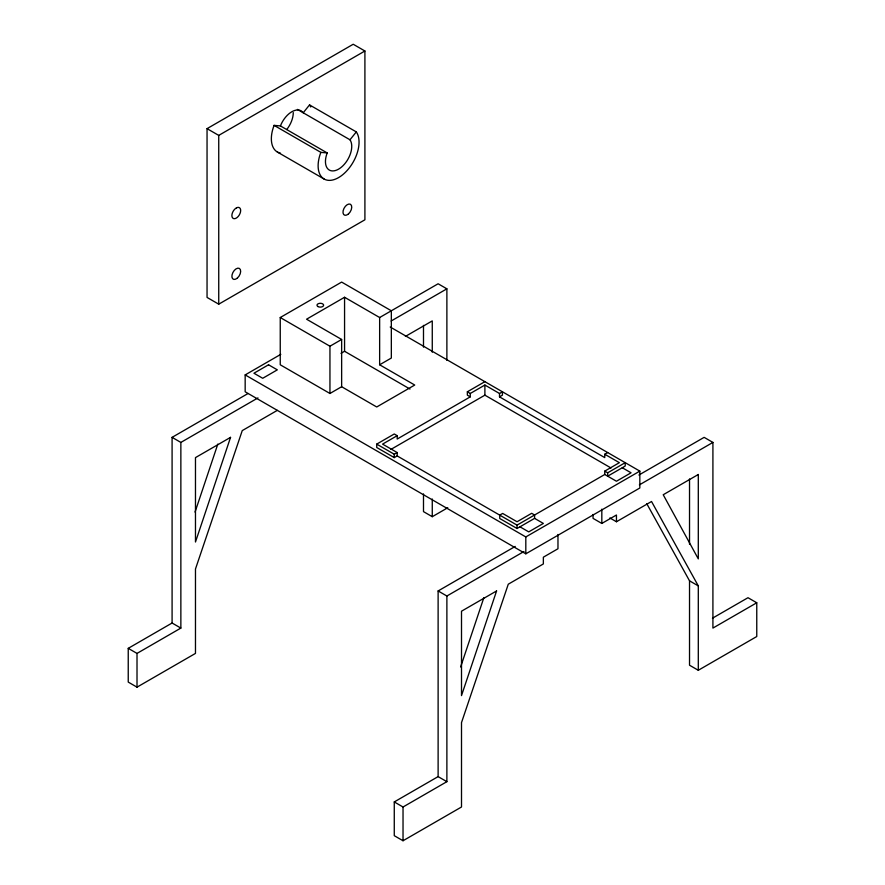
<?xml version="1.0" encoding="UTF-8"?>
<svg xmlns="http://www.w3.org/2000/svg" width="885" height="885" viewBox="0 0 885 885"><rect width="100%" height="100%" fill="white"/><g stroke="black" fill="none" stroke-linecap="round" stroke-linejoin="round"><path stroke-width="1.33" d="M195.032 512.094L217.832 444.071M460.62 666.991L483.863 597.663M274.096 125.371L320.868 152.375A28.939 16.704 -60 0 0 338.59 177.586A28.939 16.704 -60 0 0 356.312 131.909L309.54 104.906L303.212 112.782A18.607 10.742 -60 0 0 280.423 125.936L274.096 125.371A28.939 16.704 -60 0 0 280.457 153.16M280.423 125.936L327.207 152.939A18.607 10.742 -60 0 0 338.59 169.146A18.607 10.742 -60 0 0 349.984 139.786L356.312 131.909M207.046 128.646L353.215 44.25L364.908 50.998L364.908 219.79L218.739 304.174L207.046 297.426L207.046 128.646L218.739 135.394L364.908 50.998M341.643 386.723L329.95 393.482L280.246 364.786L280.246 317.527L341.643 282.083L391.336 310.779L391.336 358.038L379.643 364.786L379.643 317.527L344.564 297.272L306.564 319.208L341.643 339.464L341.643 386.723L376.722 406.978L414.733 385.041L379.643 364.786M390.23 327.019L639.833 471.119L639.833 488L525.812 553.822L245.167 391.79L245.167 374.908L280.799 354.343M277.326 410.352L242.247 430.608L195.474 569.011L195.474 653.407L137.009 687.158L128.237 682.092L128.237 648.34L172.088 623.018L172.088 437.356L248.01 393.526M280.246 317.527L329.95 346.223L341.643 339.464M379.643 317.527L438.119 283.775L446.881 288.831L446.881 360.35M172.088 437.356L180.861 442.423L257.966 397.907M391.126 321.023L446.881 288.831M341.002 353.336L344.564 351.279L409.976 389.046M405.374 336.433L432.267 320.901L432.267 352.208M622.288 467.745L631.06 472.8L616.447 481.241L604.754 474.493L517.05 525.126L397.188 455.93L394.267 457.611L376.722 447.489L376.722 444.115L394.267 433.982L397.188 435.674L397.188 439.048L470.267 396.856L470.267 393.482L484.891 385.041L499.505 393.482L502.426 391.79L502.426 395.164L499.505 396.856L499.505 393.482M470.267 396.856L467.346 395.164L467.346 391.79L484.891 381.667M397.188 435.674L382.574 444.115L397.188 452.556L397.188 455.93M390.893 449.425L484.891 395.164L611.037 467.999M376.722 444.115L394.267 454.237L397.188 452.556M128.237 648.34L137.009 653.407L180.861 628.084L180.861 442.423M423.495 493.93L423.495 511.63L432.267 516.696L447.777 507.736M499.505 396.856L604.754 457.611L604.754 454.237L607.674 452.556M604.754 474.493L604.754 471.119L619.367 462.678L604.754 454.237M607.674 472.8L625.208 462.678L625.208 466.052L607.674 476.185L607.674 472.8L604.754 471.119M534.584 518.378L534.584 515.004L531.664 513.311L517.05 521.752L502.658 513.444L499.726 515.125L499.726 518.499L517.05 528.5L534.584 518.378L543.357 523.433L528.743 531.874L519.971 526.818M245.167 374.908L525.812 536.941L639.833 471.119M557.97 534.474L557.97 548.755L543.357 557.196L543.357 563.944L508.278 584.2L461.505 722.603L461.505 806.998L403.029 840.75L394.267 835.683L394.267 801.932L438.119 776.61L438.119 590.948L515.225 546.432M638.893 475.035L704.139 437.356L712.912 442.423L712.912 628.084L756.764 602.774L756.764 636.525L698.298 670.277L689.526 665.221L689.526 580.825L646.758 503.665M438.119 590.948L446.881 596.014L523.997 551.499M639.368 484.891L712.912 442.423M593.05 514.484L593.05 518.378L601.822 523.444L616.447 515.004L616.447 521.752L609.865 517.957M616.447 521.752L651.526 501.496L698.298 585.892L698.298 670.277M712.436 618.228L747.991 597.707L756.764 602.774M394.267 801.932L403.029 806.998L446.881 781.676L446.881 596.014M320.868 152.375L327.207 152.939M297.371 109.408L349.984 139.786M277.348 152.021L324.12 179.024M467.346 391.79L470.267 393.482M689.526 580.825L698.298 585.892M172.088 623.018L180.861 628.084M438.119 776.61L446.881 781.676M689.526 478.962L689.526 544.297M601.822 509.163L601.822 523.444M525.812 536.941L525.812 553.822M517.05 525.126L517.05 528.5M484.891 385.041L484.891 395.164M432.267 498.996L432.267 516.696M423.495 325.37L423.495 347.141M403.029 806.998L403.029 840.75M394.267 454.237L394.267 457.611M344.564 297.272L344.564 351.279M329.95 346.223L329.95 393.482M218.739 135.394L218.739 304.174M137.009 653.407L137.009 687.158M293.278 112.605A18.607 10.742 -60 0 1 286.707 129.564M309.54 104.906A28.939 16.704 -60 0 1 310.724 106.996M230.554 437.356L195.474 542.007L195.474 457.611L230.554 437.356M496.585 590.948L461.505 695.599L461.505 611.203L496.585 590.948M236.494 207.842L235.355 208.617A6.206 3.584 -60 0 0 231.892 215.298L231.992 216.571A6.206 3.584 -60 0 0 236.052 218.219L237.191 217.456A6.206 3.584 -60 0 0 240.654 210.763L240.565 209.491A6.206 3.584 -60 0 0 236.494 207.842M268.553 364.786L253.94 373.227L262.712 378.282L277.326 369.853L268.553 364.786M698.298 474.493L663.219 494.748L698.298 558.889L698.298 474.493M317.958 306.553A3.308 1.914 0 0 0 323.501 305.701A3.308 1.914 0 0 0 319.441 303.356A3.308 1.914 0 0 0 317.958 306.553M237.412 278.034A6.206 3.584 -60 0 0 239.381 268.42A6.206 3.584 -60 0 0 232.036 274.925A6.206 3.584 -60 0 0 237.412 278.034M348.502 213.893A6.206 3.584 -60 0 0 350.471 204.291A6.206 3.584 -60 0 0 343.126 210.796A6.206 3.584 -60 0 0 348.502 213.893"/></g></svg>
